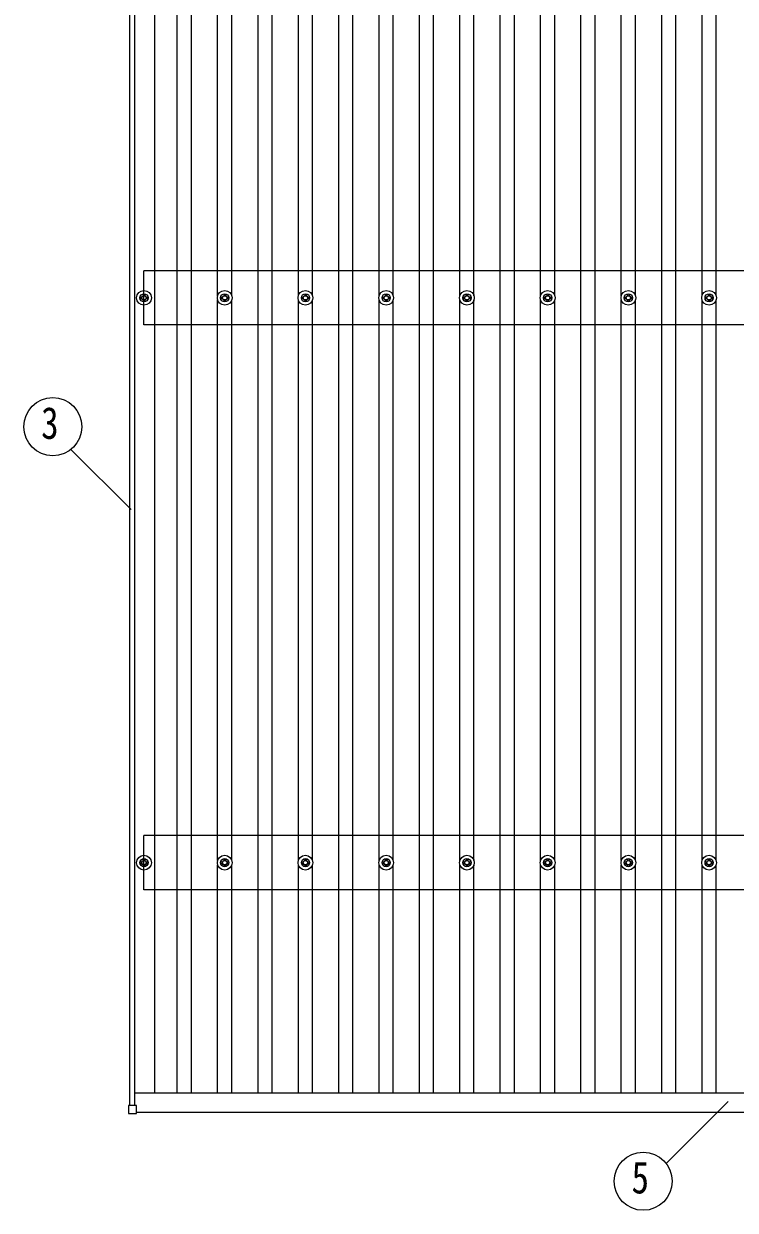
# Model space of a CAD drawing. Units: millimetres, scale not verified. Extents: x -12615 to 12615, y -8910 to 8910.
# Drawn here: x -9996 to -8234, y 1450 to 4391 of the extents above; entities that cross this region are included whole.
import ezdxf
from ezdxf.enums import TextEntityAlignment as Align

# ---------------------------------------------------------------- set-up
doc = ezdxf.new("R2010")
doc.units = ezdxf.units.MM
doc.header["$LTSCALE"] = 40
for name, color, linetype in [('0-5_YKK_13', 4, 'Continuous'), ('0-6_YKK_A1', 4, 'Continuous'), ('0-7_YKK_D', 6, 'Continuous')]:
    doc.layers.add(name, color=color, linetype=linetype)
doc.styles.add('ＭＳ ゴシック', font='')
doc.styles.get('ＭＳ ゴシック').set_extended_font_data('MS Gothic')

msp = doc.modelspace()

# ---------------------------------------------------------------- linework, layer by layer
at = {"layer": '0-5_YKK_13'}
for p, q in [((-9708.44, 3713.57), (-9704.02, 3713.57)), ((-9708.44, 3710.07), (-9704.02, 3710.07)), ((-9700.19, 3721.82), (-9700.19, 3717.4)), ((-9700.19, 3706.24), (-9700.19, 3701.82)), ((-9696.69, 3721.82), (-9696.69, 3717.4)), ((-9696.69, 3706.24), (-9696.69, 3701.82)), ((-9692.86, 3713.57), (-9688.44, 3713.57)), ((-9692.86, 3710.07), (-9688.44, 3710.07)), ((-9508.44, 3713.57), (-9504.02, 3713.57)), ((-9508.44, 3710.07), (-9504.02, 3710.07)), ((-9500.19, 3721.82), (-9500.19, 3717.4)), ((-9500.19, 3706.24), (-9500.19, 3701.82)), ((-9496.69, 3721.82), (-9496.69, 3717.4)), ((-9496.69, 3706.24), (-9496.69, 3701.82)), ((-9492.86, 3713.57), (-9488.44, 3713.57)), ((-9492.86, 3710.07), (-9488.44, 3710.07)), ((-9308.44, 3713.57), (-9304.02, 3713.57)), ((-9308.44, 3710.07), (-9304.02, 3710.07)), ((-9300.19, 3721.82), (-9300.19, 3717.4)), ((-9300.19, 3706.24), (-9300.19, 3701.82)), ((-9296.69, 3721.82), (-9296.69, 3717.4)), ((-9296.69, 3706.24), (-9296.69, 3701.82)), ((-9292.86, 3713.57), (-9288.44, 3713.57)), ((-9292.86, 3710.07), (-9288.44, 3710.07)), ((-9108.44, 3713.57), (-9104.02, 3713.57)), ((-9108.44, 3710.07), (-9104.02, 3710.07)), ((-9100.19, 3721.82), (-9100.19, 3717.4)), ((-9100.19, 3706.24), (-9100.19, 3701.82)), ((-9096.69, 3721.82), (-9096.69, 3717.4)), ((-9096.69, 3706.24), (-9096.69, 3701.82)), ((-9092.86, 3713.57), (-9088.44, 3713.57)), ((-9092.86, 3710.07), (-9088.44, 3710.07)), ((-8908.44, 3713.57), (-8904.02, 3713.57)), ((-8908.44, 3710.07), (-8904.02, 3710.07)), ((-8900.19, 3721.82), (-8900.19, 3717.4)), ((-8900.19, 3706.24), (-8900.19, 3701.82)), ((-8896.69, 3721.82), (-8896.69, 3717.4)), ((-8896.69, 3706.24), (-8896.69, 3701.82)), ((-8892.86, 3713.57), (-8888.44, 3713.57)), ((-8892.86, 3710.07), (-8888.44, 3710.07)), ((-8708.44, 3713.57), (-8704.02, 3713.57)), ((-8708.44, 3710.07), (-8704.02, 3710.07)), ((-8700.19, 3721.82), (-8700.19, 3717.4)), ((-8700.19, 3706.24), (-8700.19, 3701.82)), ((-8696.69, 3721.82), (-8696.69, 3717.4)), ((-8696.69, 3706.24), (-8696.69, 3701.82)), ((-8692.86, 3713.57), (-8688.44, 3713.57)), ((-8692.86, 3710.07), (-8688.44, 3710.07)), ((-8508.44, 3713.57), (-8504.02, 3713.57)), ((-8508.44, 3710.07), (-8504.02, 3710.07)), ((-8500.19, 3721.82), (-8500.19, 3717.4)), ((-8500.19, 3706.24), (-8500.19, 3701.82)), ((-8496.69, 3721.82), (-8496.69, 3717.4)), ((-8496.69, 3706.24), (-8496.69, 3701.82)), ((-8492.86, 3713.57), (-8488.44, 3713.57)), ((-8492.86, 3710.07), (-8488.44, 3710.07)), ((-8308.44, 3713.57), (-8304.02, 3713.57)), ((-8308.44, 3710.07), (-8304.02, 3710.07)), ((-8300.19, 3721.82), (-8300.19, 3717.4)), ((-8300.19, 3706.24), (-8300.19, 3701.82)), ((-8296.69, 3721.82), (-8296.69, 3717.4)), ((-8296.69, 3706.24), (-8296.69, 3701.82)), ((-8292.86, 3713.57), (-8288.44, 3713.57)), ((-8292.86, 3710.07), (-8288.44, 3710.07)), ((-9708.44, 2313.57), (-9704.02, 2313.57)), ((-9708.44, 2310.07), (-9704.02, 2310.07)), ((-9700.19, 2321.82), (-9700.19, 2317.4)), ((-9700.19, 2306.24), (-9700.19, 2301.82)), ((-9696.69, 2321.82), (-9696.69, 2317.4)), ((-9696.69, 2306.24), (-9696.69, 2301.82)), ((-9692.86, 2313.57), (-9688.44, 2313.57)), ((-9692.86, 2310.07), (-9688.44, 2310.07)), ((-9508.44, 2313.57), (-9504.02, 2313.57)), ((-9508.44, 2310.07), (-9504.02, 2310.07)), ((-9500.19, 2321.82), (-9500.19, 2317.4)), ((-9500.19, 2306.24), (-9500.19, 2301.82)), ((-9496.69, 2321.82), (-9496.69, 2317.4)), ((-9496.69, 2306.24), (-9496.69, 2301.82)), ((-9492.86, 2313.57), (-9488.44, 2313.57)), ((-9492.86, 2310.07), (-9488.44, 2310.07)), ((-9308.44, 2313.57), (-9304.02, 2313.57)), ((-9308.44, 2310.07), (-9304.02, 2310.07)), ((-9300.19, 2321.82), (-9300.19, 2317.4)), ((-9300.19, 2306.24), (-9300.19, 2301.82)), ((-9296.69, 2321.82), (-9296.69, 2317.4)), ((-9296.69, 2306.24), (-9296.69, 2301.82)), ((-9292.86, 2313.57), (-9288.44, 2313.57)), ((-9292.86, 2310.07), (-9288.44, 2310.07)), ((-9108.44, 2313.57), (-9104.02, 2313.57)), ((-9108.44, 2310.07), (-9104.02, 2310.07)), ((-9100.19, 2321.82), (-9100.19, 2317.4)), ((-9100.19, 2306.24), (-9100.19, 2301.82)), ((-9096.69, 2321.82), (-9096.69, 2317.4)), ((-9096.69, 2306.24), (-9096.69, 2301.82)), ((-9092.86, 2313.57), (-9088.44, 2313.57)), ((-9092.86, 2310.07), (-9088.44, 2310.07)), ((-8908.44, 2313.57), (-8904.02, 2313.57)), ((-8908.44, 2310.07), (-8904.02, 2310.07)), ((-8900.19, 2321.82), (-8900.19, 2317.4)), ((-8900.19, 2306.24), (-8900.19, 2301.82)), ((-8896.69, 2321.82), (-8896.69, 2317.4)), ((-8896.69, 2306.24), (-8896.69, 2301.82)), ((-8892.86, 2313.57), (-8888.44, 2313.57)), ((-8892.86, 2310.07), (-8888.44, 2310.07)), ((-8708.44, 2313.57), (-8704.02, 2313.57)), ((-8708.44, 2310.07), (-8704.02, 2310.07)), ((-8700.19, 2321.82), (-8700.19, 2317.4)), ((-8700.19, 2306.24), (-8700.19, 2301.82)), ((-8696.69, 2321.82), (-8696.69, 2317.4)), ((-8696.69, 2306.24), (-8696.69, 2301.82)), ((-8692.86, 2313.57), (-8688.44, 2313.57)), ((-8692.86, 2310.07), (-8688.44, 2310.07)), ((-8508.44, 2313.57), (-8504.02, 2313.57)), ((-8508.44, 2310.07), (-8504.02, 2310.07)), ((-8500.19, 2321.82), (-8500.19, 2317.4)), ((-8500.19, 2306.24), (-8500.19, 2301.82)), ((-8496.69, 2321.82), (-8496.69, 2317.4)), ((-8496.69, 2306.24), (-8496.69, 2301.82)), ((-8492.86, 2313.57), (-8488.44, 2313.57)), ((-8492.86, 2310.07), (-8488.44, 2310.07)), ((-8308.44, 2313.57), (-8304.02, 2313.57)), ((-8308.44, 2310.07), (-8304.02, 2310.07)), ((-8300.19, 2321.82), (-8300.19, 2317.4)), ((-8300.19, 2306.24), (-8300.19, 2301.82)), ((-8296.69, 2321.82), (-8296.69, 2317.4)), ((-8296.69, 2306.24), (-8296.69, 2301.82)), ((-8292.86, 2313.57), (-8288.44, 2313.57)), ((-8292.86, 2310.07), (-8288.44, 2310.07)), ((-9736.74, 1708.92), (-9736.74, 1690.92)), ((-9717.74, 1709.92), (-9735.74, 1709.92)), ((-9716.74, 1690.92), (-9716.74, 1708.92)), ((-9735.74, 1689.92), (-9717.74, 1689.92))]:
    msp.add_line(p, q, dxfattribs=at)
for centre, radius in [((-9698.44, 3711.82), 18.25), ((-9698.44, 3711.82), 10.15), ((-9698.44, 3711.82), 5.85), ((-9698.44, 3711.82), 5.25), ((-9498.44, 3711.82), 18.25), ((-9498.44, 3711.82), 10.15), ((-9498.44, 3711.82), 5.85), ((-9498.44, 3711.82), 5.25), ((-9298.44, 3711.82), 18.25), ((-9298.44, 3711.82), 10.15), ((-9298.44, 3711.82), 5.85), ((-9298.44, 3711.82), 5.25), ((-9098.44, 3711.82), 18.25), ((-9098.44, 3711.82), 10.15), ((-9098.44, 3711.82), 5.85), ((-9098.44, 3711.82), 5.25), ((-8898.44, 3711.82), 18.25), ((-8898.44, 3711.82), 10.15), ((-8898.44, 3711.82), 5.85), ((-8898.44, 3711.82), 5.25), ((-8698.44, 3711.82), 18.25), ((-8698.44, 3711.82), 10.15), ((-8698.44, 3711.82), 5.85), ((-8698.44, 3711.82), 5.25), ((-8498.44, 3711.82), 18.25), ((-8498.44, 3711.82), 10.15), ((-8498.44, 3711.82), 5.85), ((-8498.44, 3711.82), 5.25), ((-8298.44, 3711.82), 18.25), ((-8298.44, 3711.82), 10.15), ((-8298.44, 3711.82), 5.85), ((-8298.44, 3711.82), 5.25), ((-9698.44, 2311.82), 18.25), ((-9498.44, 2311.82), 18.25), ((-9298.44, 2311.82), 18.25), ((-9098.44, 2311.82), 18.25), ((-8898.44, 2311.82), 18.25), ((-8698.44, 2311.82), 18.25), ((-8498.44, 2311.82), 18.25), ((-8298.44, 2311.82), 18.25), ((-9698.44, 2311.82), 10.15), ((-9698.44, 2311.82), 5.85), ((-9698.44, 2311.82), 5.25), ((-9498.44, 2311.82), 10.15), ((-9498.44, 2311.82), 5.85), ((-9498.44, 2311.82), 5.25), ((-9298.44, 2311.82), 10.15), ((-9298.44, 2311.82), 5.85), ((-9298.44, 2311.82), 5.25), ((-9098.44, 2311.82), 10.15), ((-9098.44, 2311.82), 5.85), ((-9098.44, 2311.82), 5.25), ((-8898.44, 2311.82), 10.15), ((-8898.44, 2311.82), 5.85), ((-8898.44, 2311.82), 5.25), ((-8698.44, 2311.82), 10.15), ((-8698.44, 2311.82), 5.85), ((-8698.44, 2311.82), 5.25), ((-8498.44, 2311.82), 10.15), ((-8498.44, 2311.82), 5.85), ((-8498.44, 2311.82), 5.25), ((-8298.44, 2311.82), 10.15), ((-8298.44, 2311.82), 5.85), ((-8298.44, 2311.82), 5.25)]:
    msp.add_circle(centre, radius, dxfattribs=at)
for centre, start, end in [((-9735.74, 1708.92), 90, 180), ((-9717.74, 1708.92), 0, 90), ((-9735.74, 1690.92), 180, 270), ((-9717.74, 1690.92), 270, 0)]:
    msp.add_arc(centre, 1, start, end, dxfattribs=at)
at = {"layer": '0-6_YKK_A1'}
for p, q in [((-9733.44, 1709.88), (-9733.44, 7108.3)), ((-9721.44, 1709.88), (-9721.44, 7108.3)), ((-9671.94, 1741.2), (-9671.94, 7082.21)), ((-9615.94, 1741.2), (-9615.94, 7082.21)), ((-9580.94, 1741.2), (-9580.94, 7082.21)), ((-9415.94, 1741.2), (-9415.94, 7082.21)), ((-9380.94, 1741.2), (-9380.94, 7082.21)), ((-9215.94, 1741.2), (-9215.94, 7082.21)), ((-9180.94, 1741.2), (-9180.94, 7082.21)), ((-9015.94, 1741.2), (-9015.94, 7082.21)), ((-8980.94, 1741.2), (-8980.94, 7082.21)), ((-8815.94, 1741.2), (-8815.94, 7082.21)), ((-8780.94, 1741.2), (-8780.94, 7082.21)), ((-8615.94, 1741.2), (-8615.94, 7082.21)), ((-8580.94, 1741.2), (-8580.94, 7082.21)), ((-8415.94, 1741.2), (-8415.94, 7082.21)), ((-8380.94, 1741.2), (-8380.94, 7082.21)), ((-9515.94, 3717), (-9515.94, 5106.64)), ((-9480.94, 3717), (-9480.94, 5106.64)), ((-9315.94, 3717), (-9315.94, 5106.64)), ((-9280.94, 3717), (-9280.94, 5106.64)), ((-9115.94, 3717), (-9115.94, 5106.64)), ((-9080.94, 3717), (-9080.94, 5106.64)), ((-8915.94, 3717), (-8915.94, 5106.64)), ((-8880.94, 3717), (-8880.94, 5106.64)), ((-8715.94, 3717), (-8715.94, 5106.64)), ((-8680.94, 3717), (-8680.94, 5106.64)), ((-8515.94, 3717), (-8515.94, 5106.64)), ((-8480.94, 3717), (-8480.94, 5106.64)), ((-8315.94, 3717), (-8315.94, 5106.64)), ((-8280.94, 3717), (-8280.94, 5106.64)), ((-6695.69, 3778.82), (-9698.44, 3778.82)), ((-9698.44, 3644.82), (-9698.44, 3778.82)), ((-9515.94, 2317), (-9515.94, 3706.64)), ((-9480.94, 2317), (-9480.94, 3706.64)), ((-9315.94, 2317), (-9315.94, 3706.64)), ((-9280.94, 2317), (-9280.94, 3706.64)), ((-9115.94, 2317), (-9115.94, 3706.64)), ((-9080.94, 2317), (-9080.94, 3706.64)), ((-8915.94, 2317), (-8915.94, 3706.64)), ((-8880.94, 2317), (-8880.94, 3706.64)), ((-8715.94, 2317), (-8715.94, 3706.64)), ((-8680.94, 2317), (-8680.94, 3706.64)), ((-8515.94, 2317), (-8515.94, 3706.64)), ((-8480.94, 2317), (-8480.94, 3706.64)), ((-8315.94, 2317), (-8315.94, 3706.64)), ((-8280.94, 2317), (-8280.94, 3706.64)), ((-6695.69, 3644.82), (-9698.44, 3644.82)), ((-6695.69, 2378.82), (-9698.44, 2378.82)), ((-9698.44, 2244.82), (-9698.44, 2378.82)), ((-9515.94, 1741.2), (-9515.94, 2306.64)), ((-9480.94, 1741.2), (-9480.94, 2306.64)), ((-9315.94, 1741.2), (-9315.94, 2306.64)), ((-9280.94, 1741.2), (-9280.94, 2306.64)), ((-9115.94, 1741.2), (-9115.94, 2306.64)), ((-9080.94, 1741.2), (-9080.94, 2306.64)), ((-8915.94, 1741.2), (-8915.94, 2306.64)), ((-8880.94, 1741.2), (-8880.94, 2306.64)), ((-8715.94, 1741.2), (-8715.94, 2306.64)), ((-8680.94, 1741.2), (-8680.94, 2306.64)), ((-8515.94, 1741.2), (-8515.94, 2306.64)), ((-8480.94, 1741.2), (-8480.94, 2306.64)), ((-8315.94, 1741.2), (-8315.94, 2306.64)), ((-8280.94, 1741.2), (-8280.94, 2306.64)), ((-6695.69, 2244.82), (-9698.44, 2244.82)), ((-9721.44, 1741.2), (-6675.44, 1741.2)), ((-9716.74, 1693.22), (-6680.14, 1693.22))]:
    msp.add_line(p, q, dxfattribs=at)
at = {"layer": '0-7_YKK_D'}
for p, q in [((-9879.36, 3336.26), (-9730.56, 3187.47)), ((-8404.67, 1566.2), (-8251.34, 1719.54))]:
    msp.add_line(p, q, dxfattribs=at)
for centre in [(-9924.33, 3392.48), (-8461.73, 1522.28)]:
    msp.add_circle(centre, 72, dxfattribs=at)

# ---------------------------------------------------------------- texts
at = {"layer": '0-7_YKK_D', "style": 'ＭＳ ゴシック', "width": 0.8}
for s, p in [('3', (-9953.13, 3338.48)), ('5', (-8490.53, 1468.28))]:
    msp.add_text(s, height=79.18, dxfattribs=at).set_placement(p, align=Align.BOTTOM_LEFT)

doc.saveas('drawing.dxf')
